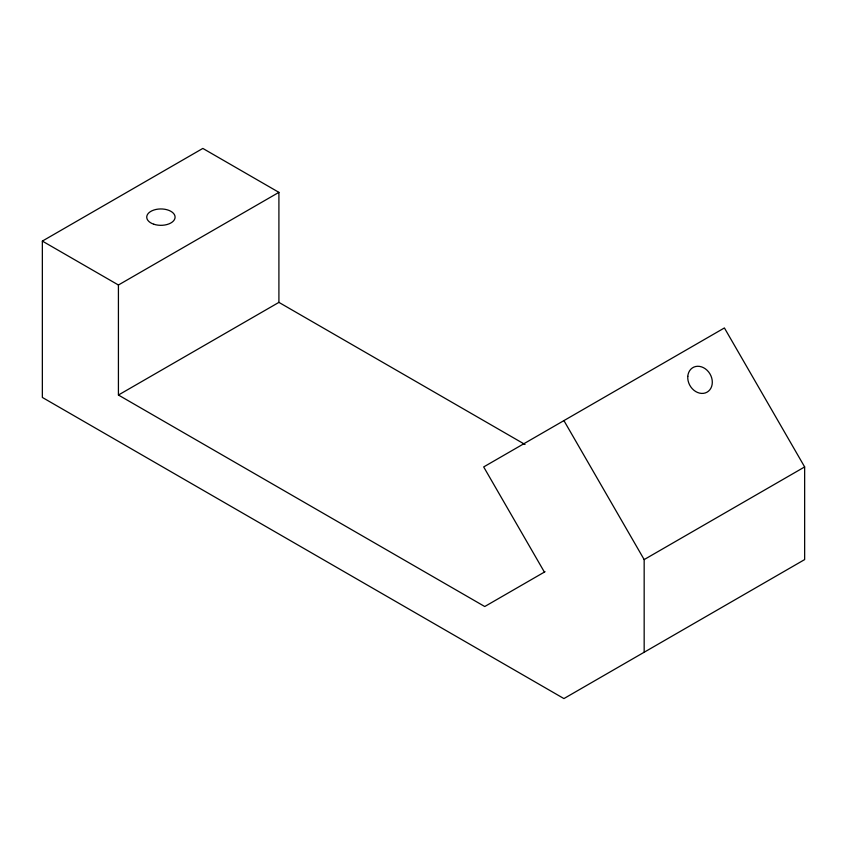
<?xml version="1.0" encoding="UTF-8"?>
<svg xmlns="http://www.w3.org/2000/svg" width="847" height="847" viewBox="0 0 847 847"><rect width="100%" height="100%" fill="white"/><g stroke="black" fill="none" stroke-linecap="round" stroke-linejoin="round"><path stroke-width="1.27" d="M544.399 572.085L483.679 466.93L724.407 327.948L804.65 466.93L804.65 559.581L563.922 698.574L42.35 397.444L42.35 241.088L202.835 148.426L278.907 192.354L278.907 302.379L525.024 444.474M42.35 241.088L118.421 285.005L278.907 192.354M118.421 285.005L118.421 395.03L278.907 302.379M545.066 571.704L484.749 606.526L118.421 395.03M644.165 652.243L644.165 559.581L804.65 466.93M563.922 420.599L644.165 559.581M687.785 376.386A14.187 11.583 60 0 0 705.265 392.955A14.187 11.583 60 0 0 707.033 370.213A14.187 11.583 60 0 0 687.785 376.386M153.815 224.233A14.187 8.195 0 0 0 175.096 217.139A14.187 8.195 0 0 0 153.815 210.045A14.187 8.195 0 0 0 153.815 224.233"/></g></svg>
